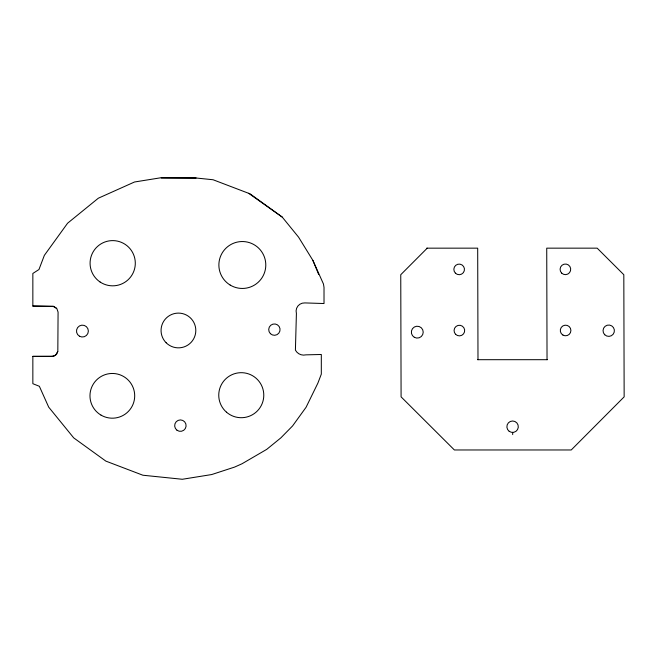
<?xml version="1.0" encoding="UTF-8"?>
<svg xmlns="http://www.w3.org/2000/svg" width="657" height="657" viewBox="0 0 657 657"><rect width="100%" height="100%" fill="white"/><g stroke="black" fill="none" stroke-linecap="round" stroke-linejoin="round"><path stroke-width="0.99" d="M57.775 351.487L55.681 355.108L52.889 356.332L32.85 356.365L32.85 383.696L39.354 386.283L48.7 407.143L73.715 437.882L105.843 461.107L142.889 475.225L182.317 479.273L211.694 474.551L234.615 467.078L242.022 463.76L266.717 449.372L280.859 437.866L292.57 425.95L306.08 407.258L317.889 383.113L321.314 374.129L321.314 354.484L305.948 354.854A9.37 9.37 0 0 1 295.412 350.124L296.406 313.479A8.286 8.286 0 0 1 304.815 302.918L324.016 303.534L324.016 287.405L323.466 284.013L312.888 260.402L298.565 237.152L282.239 217.089L250.112 193.864L213.073 179.747L196.115 178.006L161.055 177.727L134.504 181.997L98.328 198.209L67.581 223.224L44.356 255.351L38.96 269.518L32.85 273.46L32.85 306.072L53.537 306.54L56.863 308.601L58.079 312.1L57.824 351.355L56.683 354.082L54.367 355.905L51.451 356.365L32.85 356.365M427.231 248.165L400.754 274.716L401.09 396.861L454.389 449.971L571.237 449.971L624.15 396.861L623.813 274.716L597.18 248.157L546.731 248.157L547.035 359.691M161.236 178.006L196.115 178.006M426.705 248.165L477.688 248.157L477.992 359.691M32.85 306.072L53.266 306.203L56.223 307.985M477.606 359.691L547.347 359.691M248.642 193.306L282.239 217.089M312.888 260.402L318.645 274.371M512.69 432.61L512.69 434.597M226.443 412.144A22.519 22.519 0 0 0 263.358 399.563A22.519 22.519 0 0 0 234.007 373.882A22.519 22.519 0 0 0 226.443 412.144M230.172 285.056A23.463 23.463 0 0 0 265.789 265.494A23.463 23.463 0 0 0 231.042 244.429A23.463 23.463 0 0 0 230.172 285.056M100.069 281.984A22.617 22.617 0 0 0 135.252 264.763A22.617 22.617 0 0 0 102.747 242.909A22.617 22.617 0 0 0 100.069 281.984M101.038 415.125A22.363 22.363 0 0 0 134.701 395.966A22.363 22.363 0 0 0 101.277 376.387A22.363 22.363 0 0 0 101.038 415.125M79.456 336.212A5.929 5.929 0 0 0 88.358 331.079A5.929 5.929 0 0 0 79.456 325.938A5.929 5.929 0 0 0 79.456 336.212M270.405 333.666A5.675 5.675 0 0 0 279.882 331.054A5.675 5.675 0 0 0 272.885 324.147A5.675 5.675 0 0 0 270.405 333.666M176.979 430.228A5.716 5.716 0 0 0 186.071 426.286A5.716 5.716 0 0 0 178.113 420.39A5.716 5.716 0 0 0 176.979 430.228M166.147 342.765A17.378 17.378 0 0 0 195.219 334.971A17.378 17.378 0 0 0 173.941 313.693A17.378 17.378 0 0 0 166.147 342.765M509.183 431.304A5.716 5.716 0 0 0 518.274 427.362A5.716 5.716 0 0 0 510.317 421.466A5.716 5.716 0 0 0 509.183 431.304M604.727 334.742A5.675 5.675 0 0 0 614.213 332.13A5.675 5.675 0 0 0 607.216 325.223A5.675 5.675 0 0 0 604.727 334.742M414.321 337.296A5.929 5.929 0 0 0 423.215 332.155A5.929 5.929 0 0 0 414.321 327.014A5.929 5.929 0 0 0 414.321 337.296M455.621 334.323A5.313 5.313 0 0 0 464.507 331.941A5.313 5.313 0 0 0 458.003 325.437A5.313 5.313 0 0 0 455.621 334.323M562.942 335.078A5.313 5.313 0 0 0 570.908 330.479A5.313 5.313 0 0 0 562.942 325.88A5.313 5.313 0 0 0 562.942 335.078M455.4 273.156A5.313 5.313 0 0 0 464.285 270.774A5.313 5.313 0 0 0 457.781 264.27A5.313 5.313 0 0 0 455.4 273.156M561.645 273.09A5.313 5.313 0 0 0 570.531 270.709A5.313 5.313 0 0 0 564.026 264.204A5.313 5.313 0 0 0 561.645 273.09"/></g></svg>
